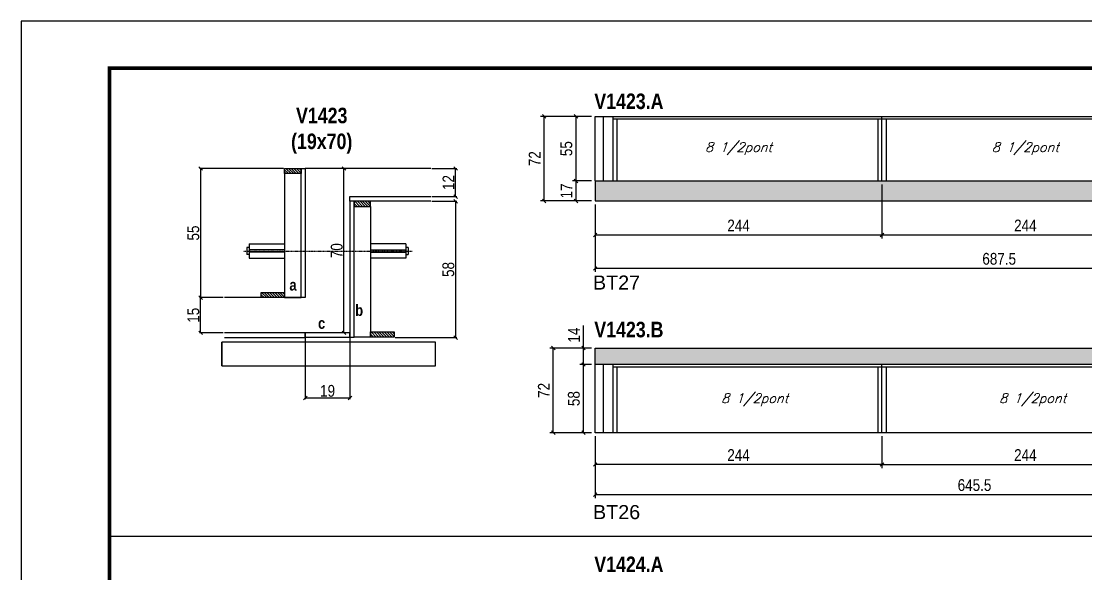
# Model space of a CAD drawing. Extents: x 3309 to 9563, y -2522 to 14608.
# Drawn here: x 8078 to 8983, y 8395 to 8865 of the extents above; entities that cross this region are included whole.
import ezdxf

# ---------------------------------------------------------------- set-up
doc = ezdxf.new("R2010")
doc.units = 0
doc.linetypes.add('DASHED', pattern=[0.75, 0.5, -0.25])
doc.linetypes.add('HIDDEN', pattern=[0.375, 0.25, -0.125])
for name, color, linetype in [('5', 5, 'Continuous'), ('barrote', 251, 'Continuous'), ('COTA', 241, 'Continuous'), ('detalhes', 4, 'Continuous'), ('NOMENCLATURA', 7, 'Continuous'), ('Painéis', 200, 'Continuous'), ('SARR_2.2x10', 60, 'Continuous'), ('SARR_2.2x7', 40, 'Continuous'), ('SARR_3.5x7', 81, 'Continuous'), ('TENSOR', 3, 'Continuous'), ('texto', 7, 'Continuous')]:
    doc.layers.add(name, color=color, linetype=linetype)
for name, color, linetype, lineweight in [('CONCRETO', 251, 'Continuous', 25), ('Folhas', 255, 'Continuous', 9), ('SARRAFO DE PRESSAO', 251, 'DASHED', 9)]:
    doc.layers.add(name, color=color, linetype=linetype, lineweight=lineweight)
doc.layers.add('Laje_Perimetro', color=7, linetype='Continuous', plot=False)
doc.styles.add('COTA TECNICA', font='techl___.ttf', dxfattribs={"height": 10})
doc.styles.add('COTA TECNICA 2X', font='techl___.ttf', dxfattribs={"height": 10})
doc.styles.add('Romans', font='romans.shx')
doc.styles.get("Standard").update_dxf_attribs({"font": 'arial.ttf'})
doc.styles.add('TECNICA', font='techb___.ttf', dxfattribs={"height": 10})
doc.dimstyles.new('PAINEL', dxfattribs={"dimtxt": 10, "dimasz": 3, "dimexe": 3, "dimexo": 3, "dimgap": 3, "dimtad": 1, "dimdec": 1, "dimzin": 12, "dimdsep": 46, "dimtxsty": 'COTA TECNICA', "dimblk1": 'OBLIQUE', "dimblk2": 'OBLIQUE', "dimsah": 1, "dimcen": 0.9, "dimclrd": 4, "dimclre": 4, "dimclrt": 240, "dimadec": 1, "dimazin": 3, "dimtfac": 1, "dimtdec": 1, "dimtmove": 0, "dimatfit": 3, "dimfxl": 1, "dimtolj": 1, "dimtzin": 12, "dimarcsym": 0})
doc.dimstyles.new('SECAO', dxfattribs={"dimscale": 0.333333, "dimtxt": 5, "dimasz": 9, "dimexe": 3, "dimexo": 3, "dimgap": 3, "dimtad": 1, "dimdec": 1, "dimlfac": 0.5, "dimzin": 12, "dimdsep": 46, "dimtxsty": 'COTA TECNICA 2X', "dimblk1": 'OBLIQUE', "dimblk2": 'OBLIQUE', "dimsah": 1, "dimcen": 0.9, "dimclrd": 4, "dimclre": 4, "dimclrt": 240, "dimadec": 1, "dimazin": 3, "dimtfac": 1, "dimtdec": 1, "dimtmove": 0, "dimatfit": 3, "dimfxl": 1, "dimtolj": 1, "dimtzin": 12, "dimarcsym": 0})

# ---------------------------------------------------------------- blocks, each defined once
blk = doc.blocks.new('9999999999')
at = {"layer": 'Folhas'}
blk.add_lwpolyline([(98138.98, 34190.21), (99623.98, 34190.21), (99623.98, 35240.21), (98138.98, 35240.21)], close=True, dxfattribs=at)
at = {"layer": 'Folhas', "color": 30, "const_width": 3}
blk.add_lwpolyline([(98213.98, 34230.21), (99583.98, 34230.21), (99583.98, 35200.21), (98213.98, 35200.21)], close=True, dxfattribs=at)
blk = doc.blocks.new('_Oblique')
at = {"color": 0, "linetype": 'ByBlock', "lineweight": -2}
blk.add_line((-0.5, -0.5), (0.5, 0.5), dxfattribs=at)
blk = doc.blocks.new('*D2272')
at = {"layer": 'COTA', "color": 4, "lineweight": -2, "transparency": 16777216}
for p, q in [((8319.46, 8595.11), (8319.46, 8543.23)), ((8357.46, 8595.11), (8357.46, 8543.23)), ((8357.46, 8544.23), (8319.46, 8544.23))]:
    blk.add_line(p, q, dxfattribs=at)
at = {"layer": 'Defpoints', "color": 0, "transparency": 16777216}
for p in [(8319.46, 8596.11), (8357.46, 8596.11), (8319.46, 8544.23)]:
    blk.add_point(p, dxfattribs=at)
at = {"layer": 'COTA', "color": 4, "lineweight": -2, "transparency": 16777216, "xscale": 3, "yscale": 3, "zscale": 3, "rotation": 180}
blk.add_blockref('_Oblique', (8319.46, 8544.23), dxfattribs=at)
at = {"layer": 'COTA', "color": 4, "lineweight": -2, "transparency": 16777216, "xscale": 3, "yscale": 3, "zscale": 3}
blk.add_blockref('_Oblique', (8357.46, 8544.23), dxfattribs=at)
at = {"layer": 'COTA', "color": 240, "transparency": 16777216, "insert": (8338.46, 8550.32), "char_height": 10, "attachment_point": 5, "style": 'COTA TECNICA 2X'}
blk.add_mtext('\\A1;19', dxfattribs=at)
blk = doc.blocks.new('*D2273')
at = {"layer": 'COTA', "color": 4, "lineweight": -2, "transparency": 16777216}
for p, q in [((8300.86, 8739.71), (8229.41, 8739.71)), ((8230.41, 8739.71), (8230.41, 8629.71)), ((8249.76, 8629.71), (8229.41, 8629.71))]:
    blk.add_line(p, q, dxfattribs=at)
at = {"layer": 'Defpoints', "color": 0, "transparency": 16777216}
for p in [(8301.86, 8739.71), (8230.41, 8629.71), (8250.76, 8629.71, 0)]:
    blk.add_point(p, dxfattribs=at)
at = {"layer": 'COTA', "color": 4, "lineweight": -2, "transparency": 16777216, "xscale": 3, "yscale": 3, "zscale": 3}
for p, rotation in [((8230.41, 8739.71), 90), ((8230.41, 8629.71), 270)]:
    blk.add_blockref('_Oblique', p, dxfattribs=dict(at, rotation=rotation))
at = {"layer": 'COTA', "color": 240, "transparency": 16777216, "insert": (8224.3, 8684.71), "char_height": 10, "attachment_point": 5, "rotation": 90, "style": 'COTA TECNICA 2X'}
blk.add_mtext('\\A1;55', dxfattribs=at)
blk = doc.blocks.new('*D2274')
at = {"layer": 'COTA', "color": 4, "lineweight": -2, "transparency": 16777216}
for p, q in [((8427.16, 8711.71), (8448.38, 8711.71)), ((8447.38, 8711.71), (8447.38, 8595.71)), ((8396.06, 8595.71), (8448.38, 8595.71))]:
    blk.add_line(p, q, dxfattribs=at)
at = {"layer": 'Defpoints', "color": 0, "transparency": 16777216}
for p in [(8426.16, 8711.71), (8395.06, 8595.71, 0), (8447.38, 8595.71)]:
    blk.add_point(p, dxfattribs=at)
at = {"layer": 'COTA', "color": 4, "lineweight": -2, "transparency": 16777216, "xscale": 3, "yscale": 3, "zscale": 3}
for p, rotation in [((8447.38, 8711.71), 90), ((8447.38, 8595.71), 270)]:
    blk.add_blockref('_Oblique', p, dxfattribs=dict(at, rotation=rotation))
at = {"layer": 'COTA', "color": 240, "transparency": 16777216, "insert": (8441.24, 8653.71), "char_height": 10, "attachment_point": 5, "rotation": 90, "style": 'COTA TECNICA 2X'}
blk.add_mtext('\\A1;58', dxfattribs=at)
blk = doc.blocks.new('*D2275')
at = {"layer": 'COTA', "color": 4, "lineweight": -2, "transparency": 16777216}
for p, q in [((8356.46, 8739.71), (8351.38, 8739.71)), ((8352.38, 8599.71), (8352.38, 8739.71)), ((8356.46, 8599.71), (8351.38, 8599.71))]:
    blk.add_line(p, q, dxfattribs=at)
at = {"layer": 'Defpoints', "color": 0, "transparency": 16777216}
for p in [(8352.38, 8739.71), (8357.46, 8739.71), (8357.46, 8599.71)]:
    blk.add_point(p, dxfattribs=at)
at = {"layer": 'COTA', "color": 4, "lineweight": -2, "transparency": 16777216, "xscale": 3, "yscale": 3, "zscale": 3}
for p, rotation in [((8352.38, 8739.71), 90), ((8352.38, 8599.71), 270)]:
    blk.add_blockref('_Oblique', p, dxfattribs=dict(at, rotation=rotation))
at = {"layer": 'COTA', "color": 240, "transparency": 16777216, "insert": (8346.28, 8669.71), "char_height": 10, "attachment_point": 5, "rotation": 90, "style": 'COTA TECNICA 2X'}
blk.add_mtext('\\A1;70', dxfattribs=at)
blk = doc.blocks.new('*D2276')
at = {"layer": 'COTA', "color": 4, "lineweight": -2, "transparency": 16777216}
for p, q in [((8427.16, 8739.71), (8448.38, 8739.71)), ((8447.38, 8715.71), (8447.38, 8739.71)), ((8427.16, 8715.71), (8448.38, 8715.71))]:
    blk.add_line(p, q, dxfattribs=at)
at = {"layer": 'Defpoints', "color": 0, "transparency": 16777216}
for p in [(8426.16, 8739.71), (8447.38, 8739.71), (8426.16, 8715.71)]:
    blk.add_point(p, dxfattribs=at)
at = {"layer": 'COTA', "color": 4, "lineweight": -2, "transparency": 16777216, "xscale": 3, "yscale": 3, "zscale": 3}
for p, rotation in [((8447.38, 8739.71), 90), ((8447.38, 8715.71), 270)]:
    blk.add_blockref('_Oblique', p, dxfattribs=dict(at, rotation=rotation))
at = {"layer": 'COTA', "color": 240, "transparency": 16777216, "insert": (8441.32, 8727.71), "char_height": 10, "attachment_point": 5, "rotation": 90, "style": 'COTA TECNICA 2X'}
blk.add_mtext('\\A1;12', dxfattribs=at)
blk = doc.blocks.new('*D2277')
at = {"layer": 'COTA', "color": 4, "lineweight": -2, "transparency": 16777216}
for p, q in [((8249.76, 8629.71), (8229.41, 8629.71)), ((8230.41, 8599.71), (8230.41, 8629.71)), ((8249.76, 8599.71), (8229.41, 8599.71))]:
    blk.add_line(p, q, dxfattribs=at)
at = {"layer": 'Defpoints', "color": 0, "transparency": 16777216}
for p in [(8230.41, 8629.71), (8250.76, 8629.71), (8250.76, 8599.71)]:
    blk.add_point(p, dxfattribs=at)
at = {"layer": 'COTA', "color": 4, "lineweight": -2, "transparency": 16777216, "xscale": 3, "yscale": 3, "zscale": 3}
for p, rotation in [((8230.41, 8629.71), 90), ((8230.41, 8599.71), 270)]:
    blk.add_blockref('_Oblique', p, dxfattribs=dict(at, rotation=rotation))
at = {"layer": 'COTA', "color": 240, "transparency": 16777216, "insert": (8224.3, 8614.71), "char_height": 10, "attachment_point": 5, "rotation": 90, "style": 'COTA TECNICA 2X'}
blk.add_mtext('\\A1;15', dxfattribs=at)
blk = doc.blocks.new('*D2281')
at = {"layer": 'COTA', "color": 4, "lineweight": -2, "transparency": 16777216}
for p, q in [((8810.09, 8726.04), (8810.09, 8680.04)), ((8566.09, 8709.04), (8566.09, 8680.04)), ((8810.09, 8683.04), (8566.09, 8683.04))]:
    blk.add_line(p, q, dxfattribs=at)
at = {"layer": 'Defpoints', "color": 0, "transparency": 16777216}
for p in [(8810.09, 8729.04), (8566.09, 8712.04), (8566.09, 8683.04)]:
    blk.add_point(p, dxfattribs=at)
at = {"layer": 'COTA', "color": 4, "lineweight": -2, "transparency": 16777216, "xscale": 3, "yscale": 3, "zscale": 3, "rotation": 180}
blk.add_blockref('_Oblique', (8566.09, 8683.04), dxfattribs=at)
at = {"layer": 'COTA', "color": 4, "lineweight": -2, "transparency": 16777216, "xscale": 3, "yscale": 3, "zscale": 3}
blk.add_blockref('_Oblique', (8810.09, 8683.04), dxfattribs=at)
at = {"layer": 'COTA', "color": 240, "transparency": 16777216, "insert": (8688.09, 8691.12), "char_height": 10, "attachment_point": 5, "style": 'COTA TECNICA'}
blk.add_mtext('\\A1;244', dxfattribs=at)
blk = doc.blocks.new('*D2282')
at = {"layer": 'COTA', "color": 4, "lineweight": -2, "transparency": 16777216}
for p, q in [((8810.09, 8726.04), (8810.09, 8680.04)), ((9054.09, 8726.04), (9054.09, 8680.04)), ((9054.09, 8683.04), (8810.09, 8683.04))]:
    blk.add_line(p, q, dxfattribs=at)
at = {"layer": 'Defpoints', "color": 0, "transparency": 16777216}
for p in [(8810.09, 8729.04), (9054.09, 8729.04), (8810.09, 8683.04)]:
    blk.add_point(p, dxfattribs=at)
at = {"layer": 'COTA', "color": 4, "lineweight": -2, "transparency": 16777216, "xscale": 3, "yscale": 3, "zscale": 3, "rotation": 180}
blk.add_blockref('_Oblique', (8810.09, 8683.04), dxfattribs=at)
at = {"layer": 'COTA', "color": 4, "lineweight": -2, "transparency": 16777216, "xscale": 3, "yscale": 3, "zscale": 3}
blk.add_blockref('_Oblique', (9054.09, 8683.04), dxfattribs=at)
at = {"layer": 'COTA', "color": 240, "transparency": 16777216, "insert": (8932.09, 8691.12), "char_height": 10, "attachment_point": 5, "style": 'COTA TECNICA'}
blk.add_mtext('\\A1;244', dxfattribs=at)
blk = doc.blocks.new('*D2283')
at = {"layer": 'COTA', "color": 4, "lineweight": -2, "transparency": 16777216}
for p, q in [((8563.09, 8784.04), (8546.77, 8784.04)), ((8549.77, 8784.04), (8549.77, 8729.04)), ((8563.09, 8729.04), (8546.77, 8729.04))]:
    blk.add_line(p, q, dxfattribs=at)
at = {"layer": 'Defpoints', "color": 0, "transparency": 16777216}
for p in [(8566.09, 8784.04), (8549.77, 8729.04), (8566.09, 8729.04)]:
    blk.add_point(p, dxfattribs=at)
at = {"layer": 'COTA', "color": 4, "lineweight": -2, "transparency": 16777216, "xscale": 3, "yscale": 3, "zscale": 3}
for p, rotation in [((8549.77, 8784.04), 90), ((8549.77, 8729.04), 270)]:
    blk.add_blockref('_Oblique', p, dxfattribs=dict(at, rotation=rotation))
at = {"layer": 'COTA', "color": 240, "transparency": 16777216, "insert": (8541.66, 8756.54), "char_height": 10, "attachment_point": 5, "rotation": 90, "style": 'COTA TECNICA'}
blk.add_mtext('\\A1;55', dxfattribs=at)
blk = doc.blocks.new('*D2279')
at = {"layer": 'COTA', "color": 4, "lineweight": -2, "transparency": 16777216}
for p, q in [((8566.09, 8709.04), (8566.09, 8651.58)), ((9253.59, 8709.04), (9253.59, 8651.58)), ((9253.59, 8654.58), (8566.09, 8654.58))]:
    blk.add_line(p, q, dxfattribs=at)
at = {"layer": 'Defpoints', "color": 0, "transparency": 16777216}
for p in [(8566.09, 8712.04), (9253.59, 8712.04), (8566.09, 8654.58)]:
    blk.add_point(p, dxfattribs=at)
at = {"layer": 'COTA', "color": 4, "lineweight": -2, "transparency": 16777216, "xscale": 3, "yscale": 3, "zscale": 3, "rotation": 180}
blk.add_blockref('_Oblique', (8566.09, 8654.58), dxfattribs=at)
at = {"layer": 'COTA', "color": 4, "lineweight": -2, "transparency": 16777216, "xscale": 3, "yscale": 3, "zscale": 3}
blk.add_blockref('_Oblique', (9253.59, 8654.58), dxfattribs=at)
at = {"layer": 'COTA', "color": 240, "transparency": 16777216, "insert": (8909.84, 8662.71), "char_height": 10, "attachment_point": 5, "style": 'COTA TECNICA'}
blk.add_mtext('\\A1;687.5', dxfattribs=at)
blk = doc.blocks.new('*D2280')
at = {"layer": 'COTA', "color": 4, "lineweight": -2, "transparency": 16777216}
for p, q in [((8563.09, 8729.04), (8546.77, 8729.04)), ((8549.77, 8729.04), (8549.77, 8712.04)), ((8563.09, 8712.04), (8546.77, 8712.04))]:
    blk.add_line(p, q, dxfattribs=at)
at = {"layer": 'Defpoints', "color": 0, "transparency": 16777216}
for p in [(8566.09, 8729.04), (8549.77, 8712.04), (8566.09, 8712.04)]:
    blk.add_point(p, dxfattribs=at)
at = {"layer": 'COTA', "color": 4, "lineweight": -2, "transparency": 16777216, "xscale": 3, "yscale": 3, "zscale": 3}
for p, rotation in [((8549.77, 8729.04), 90), ((8549.77, 8712.04), 270)]:
    blk.add_blockref('_Oblique', p, dxfattribs=dict(at, rotation=rotation))
at = {"layer": 'COTA', "color": 240, "transparency": 16777216, "insert": (8541.69, 8720.54), "char_height": 10, "attachment_point": 5, "rotation": 90, "style": 'COTA TECNICA'}
blk.add_mtext('\\A1;17', dxfattribs=at)
blk = doc.blocks.new('*D2284')
at = {"layer": 'COTA', "color": 4, "lineweight": -2, "transparency": 16777216}
for p, q in [((8563.09, 8784.04), (8519.68, 8784.04)), ((8522.68, 8712.04), (8522.68, 8784.04)), ((8563.09, 8712.04), (8519.68, 8712.04))]:
    blk.add_line(p, q, dxfattribs=at)
at = {"layer": 'Defpoints', "color": 0, "transparency": 16777216}
for p in [(8522.68, 8784.04), (8566.09, 8784.04), (8566.09, 8712.04)]:
    blk.add_point(p, dxfattribs=at)
at = {"layer": 'COTA', "color": 4, "lineweight": -2, "transparency": 16777216, "xscale": 3, "yscale": 3, "zscale": 3}
for p, rotation in [((8522.68, 8784.04), 90), ((8522.68, 8712.04), 270)]:
    blk.add_blockref('_Oblique', p, dxfattribs=dict(at, rotation=rotation))
at = {"layer": 'COTA', "color": 240, "transparency": 16777216, "insert": (8514.61, 8748.04), "char_height": 10, "attachment_point": 5, "rotation": 90, "style": 'COTA TECNICA'}
blk.add_mtext('\\A1;72', dxfattribs=at)
blk = doc.blocks.new('*D2285')
at = {"layer": 'COTA', "color": 4, "linetype": 'ByBlock', "lineweight": -2, "transparency": 16777216}
for p, q in [((8566.09, 8511.78), (8566.09, 8484.66)), ((8810.09, 8511.78), (8810.09, 8484.66)), ((8810.09, 8487.66), (8566.09, 8487.66))]:
    blk.add_line(p, q, dxfattribs=at)
at = {"layer": 'Defpoints', "color": 0, "linetype": 'ByBlock', "transparency": 16777216}
for p in [(8566.09, 8514.78), (8810.09, 8514.78), (8566.09, 8487.66)]:
    blk.add_point(p, dxfattribs=at)
at = {"layer": 'COTA', "color": 4, "linetype": 'ByBlock', "lineweight": -2, "transparency": 16777216, "xscale": 3, "yscale": 3, "zscale": 3, "rotation": 180}
blk.add_blockref('_Oblique', (8566.09, 8487.66), dxfattribs=at)
at = {"layer": 'COTA', "color": 4, "linetype": 'ByBlock', "lineweight": -2, "transparency": 16777216, "xscale": 3, "yscale": 3, "zscale": 3}
blk.add_blockref('_Oblique', (8810.09, 8487.66), dxfattribs=at)
at = {"layer": 'COTA', "color": 240, "linetype": 'ByBlock', "transparency": 16777216, "insert": (8688.09, 8495.73), "char_height": 10, "attachment_point": 5, "style": 'COTA TECNICA'}
blk.add_mtext('\\A1;244', dxfattribs=at)
blk = doc.blocks.new('*D2286')
at = {"layer": 'COTA', "color": 4, "lineweight": -2, "transparency": 16777216}
for p, q in [((8810.09, 8511.78), (8810.09, 8484.66)), ((9054.09, 8511.78), (9054.09, 8484.66)), ((8810.09, 8487.66), (9054.09, 8487.66))]:
    blk.add_line(p, q, dxfattribs=at)
at = {"layer": 'Defpoints', "color": 0, "transparency": 16777216}
for p in [(8810.09, 8514.78, 0), (9054.09, 8514.78, 0), (9054.09, 8487.66)]:
    blk.add_point(p, dxfattribs=at)
at = {"layer": 'COTA', "color": 4, "lineweight": -2, "transparency": 16777216, "xscale": 3, "yscale": 3, "zscale": 3, "rotation": 180}
blk.add_blockref('_Oblique', (8810.09, 8487.66), dxfattribs=at)
at = {"layer": 'COTA', "color": 4, "lineweight": -2, "transparency": 16777216, "xscale": 3, "yscale": 3, "zscale": 3}
blk.add_blockref('_Oblique', (9054.09, 8487.66), dxfattribs=at)
at = {"layer": 'COTA', "color": 240, "transparency": 16777216, "insert": (8932.09, 8495.73), "char_height": 10, "attachment_point": 5, "style": 'COTA TECNICA'}
blk.add_mtext('\\A1;244', dxfattribs=at)
blk = doc.blocks.new('*D2288')
at = {"layer": 'COTA', "color": 4, "lineweight": -2, "transparency": 16777216}
for p, q in [((8566.09, 8511.78), (8566.09, 8459)), ((9211.59, 8511.78), (9211.59, 8459)), ((9211.59, 8462), (8566.09, 8462))]:
    blk.add_line(p, q, dxfattribs=at)
at = {"layer": 'Defpoints', "color": 0, "transparency": 16777216}
for p in [(8566.09, 8514.78, 0), (9211.59, 8514.78, 0), (8566.09, 8462)]:
    blk.add_point(p, dxfattribs=at)
at = {"layer": 'COTA', "color": 4, "lineweight": -2, "transparency": 16777216, "xscale": 3, "yscale": 3, "zscale": 3, "rotation": 180}
blk.add_blockref('_Oblique', (8566.09, 8462), dxfattribs=at)
at = {"layer": 'COTA', "color": 4, "lineweight": -2, "transparency": 16777216, "xscale": 3, "yscale": 3, "zscale": 3}
blk.add_blockref('_Oblique', (9211.59, 8462), dxfattribs=at)
at = {"layer": 'COTA', "color": 240, "transparency": 16777216, "insert": (8888.84, 8470.11), "char_height": 10, "attachment_point": 5, "style": 'COTA TECNICA'}
blk.add_mtext('\\A1;645.5', dxfattribs=at)
blk = doc.blocks.new('*D2289')
at = {"layer": 'COTA', "color": 4, "lineweight": -2, "transparency": 16777216}
for p, q in [((8563.09, 8572.78), (8553.14, 8572.78)), ((8556.14, 8514.78), (8556.14, 8572.78)), ((8563.09, 8514.78), (8553.14, 8514.78))]:
    blk.add_line(p, q, dxfattribs=at)
at = {"layer": 'Defpoints', "color": 0, "transparency": 16777216}
for p in [(8556.14, 8572.78), (8566.09, 8572.78), (8566.09, 8514.78)]:
    blk.add_point(p, dxfattribs=at)
at = {"layer": 'COTA', "color": 4, "lineweight": -2, "transparency": 16777216, "xscale": 3, "yscale": 3, "zscale": 3}
for p, rotation in [((8556.14, 8572.78), 90), ((8556.14, 8514.78), 270)]:
    blk.add_blockref('_Oblique', p, dxfattribs=dict(at, rotation=rotation))
at = {"layer": 'COTA', "color": 240, "transparency": 16777216, "insert": (8548.01, 8543.78), "char_height": 10, "attachment_point": 5, "rotation": 90, "style": 'COTA TECNICA'}
blk.add_mtext('\\A1;58', dxfattribs=at)
blk = doc.blocks.new('*D2290')
at = {"layer": 'COTA', "color": 4, "lineweight": -2, "transparency": 16777216}
for p, q in [((8556.14, 8586.78), (8556.14, 8605.9)), ((8563.09, 8586.78), (8553.14, 8586.78)), ((8556.14, 8572.78), (8556.14, 8586.78)), ((8563.09, 8572.78), (8553.14, 8572.78))]:
    blk.add_line(p, q, dxfattribs=at)
at = {"layer": 'Defpoints', "color": 0, "transparency": 16777216}
for p in [(8556.14, 8586.78), (8566.09, 8586.78), (8566.09, 8572.78)]:
    blk.add_point(p, dxfattribs=at)
at = {"layer": 'COTA', "color": 4, "lineweight": -2, "transparency": 16777216, "xscale": 3, "yscale": 3, "zscale": 3}
for p, rotation in [((8556.14, 8586.78), 90), ((8556.14, 8572.78), 270)]:
    blk.add_blockref('_Oblique', p, dxfattribs=dict(at, rotation=rotation))
at = {"layer": 'COTA', "color": 240, "transparency": 16777216, "insert": (8548.07, 8597.84), "char_height": 10, "attachment_point": 5, "rotation": 90, "style": 'COTA TECNICA'}
blk.add_mtext('\\A1;14', dxfattribs=at)
blk = doc.blocks.new('*D2291')
at = {"layer": 'COTA', "color": 4, "lineweight": -2, "transparency": 16777216}
for p, q in [((8563.09, 8586.78), (8527.51, 8586.78)), ((8530.51, 8514.78), (8530.51, 8586.78)), ((8563.09, 8514.78), (8527.51, 8514.78))]:
    blk.add_line(p, q, dxfattribs=at)
at = {"layer": 'Defpoints', "color": 0, "transparency": 16777216}
for p in [(8530.51, 8586.78), (8566.09, 8586.78), (8566.09, 8514.78)]:
    blk.add_point(p, dxfattribs=at)
at = {"layer": 'COTA', "color": 4, "lineweight": -2, "transparency": 16777216, "xscale": 3, "yscale": 3, "zscale": 3}
for p, rotation in [((8530.51, 8586.78), 90), ((8530.51, 8514.78), 270)]:
    blk.add_blockref('_Oblique', p, dxfattribs=dict(at, rotation=rotation))
at = {"layer": 'COTA', "color": 240, "transparency": 16777216, "insert": (8522.44, 8550.78), "char_height": 10, "attachment_point": 5, "rotation": 90, "style": 'COTA TECNICA'}
blk.add_mtext('\\A1;72', dxfattribs=at)

msp = doc.modelspace()

# ---------------------------------------------------------------- hatches: boundary and pattern name
at = {"layer": 'COTA'}
h = msp.add_hatch(dxfattribs=at)
h.set_pattern_fill('AR-CONC', color=256, scale=0.03)
h.set_pattern_definition([(50, (5013.164, 2502.9355), (5.46554, -0.4781726), [0.5715, -6.2865]), (355, (5013.164, 2502.9355), (-1.0573026, 5.7317054), [0.4572, -5.0292175]), (100.451445, (5013.6196, 2502.8956), (4.4082374, 5.2535326), [0.4857003, -5.3427073]), (46.1842, (5013.164, 2504.4595), (8.132371, -1.26127), [0.85725, -9.42975]), (96.63556, (5013.842, 2504.354), (7.122124, 7.422784), [0.728551, -8.014068]), (351.18415, (5013.164, 2504.4595), (7.122124, 7.422784), [0.685799, -7.543792]), (21, (5013.926, 2504.0785), (4.5484317, -3.067956), [0.5715, -6.2865]), (326, (5013.926, 2504.0785), (1.854061, 5.525639), [0.4572, -5.0292]), (71.451445, (5014.305, 2503.823), (6.4024926, 2.457683), [0.4857003, -5.342698]), (37.5, (5013.1641, 2502.9355), (0.0926581, 2.53665117), [0, -4.96824, 0, -5.1054, 0, -5.04825]), (7.5, (5013.164, 2502.9355), (2.0045899, 3.0054172), [0, -2.91084, 0, -4.85394, 0, -1.92405]), (327.5, (5011.4649, 2502.9355), (4.06771786, -0.1718623), [0, -1.905, 0, -5.9436, 0, -7.8867]), (317.5, (5010.703, 2502.9355), (4.4438754, 0.7627947), [0, -2.4765, 0, -3.94716, 0, -5.6007])])
h.paths.add_polyline_path([(9253.59, 8712.04), (9253.59, 8729.04), (8566.09, 8729.04), (8566.09, 8712.04)])
h = msp.add_hatch(dxfattribs=at)
h.set_pattern_fill('AR-CONC', color=256, scale=0.03)
h.set_pattern_definition([(50, (4823.982, -965.5327), (5.46554, -0.4781726), [0.5715, -6.2865]), (355, (4823.982, -965.533), (-1.0573026, 5.7317054), [0.4572, -5.0292175]), (100.451445, (4824.4375, -965.5726), (4.4082374, 5.2535326), [0.4857003, -5.3427073]), (46.1842, (4823.982, -964.009), (8.1323712, -1.26127), [0.85725, -9.42975]), (96.63556, (4824.66, -964.114), (7.122124, 7.422784), [0.728551, -8.014068]), (351.18415, (4823.982, -964.009), (7.122124, 7.422784), [0.685799, -7.543792]), (21, (4824.744, -964.3897), (4.5484317, -3.067956), [0.5715, -6.2865]), (326, (4824.744, -964.39), (1.854061, 5.525639), [0.4572, -5.0292]), (71.451445, (4825.123, -964.6454), (6.4024926, 2.457683), [0.4857003, -5.342698]), (37.5, (4823.982, -965.5327), (0.0926581, 2.53665117), [0, -4.96824, 0, -5.1054, 0, -5.04825]), (7.5, (4823.982, -965.5327), (2.0045899, 3.00541724), [0, -2.91084, 0, -4.85394, 0, -1.92405]), (327.5, (4822.2828, -965.5327), (4.06771786, -0.1718623), [0, -1.905, 0, -5.9436, 0, -7.8867]), (317.5, (4821.5208, -965.5327), (4.4438754, 0.7627947), [0, -2.4765, 0, -3.94716, 0, -5.6007])])
h.paths.add_polyline_path([(9211.59, 8572.78), (9211.59, 8586.78), (8566.09, 8586.78), (8566.09, 8572.78)])
at = {"layer": 'SARR_2.2x10'}
h = msp.add_hatch(dxfattribs=at)
h.set_pattern_fill('ANSI31', color=256, scale=0.5, angle=90)
h.set_pattern_definition([(135, (41475.396, -114882.4638), (-1.122532015, -1.122532015), [])])
h.paths.add_polyline_path([(8281.86, 8634.11), (8281.86, 8629.71), (8301.86, 8629.71), (8301.86, 8634.11)])
h = msp.add_hatch(dxfattribs=at)
h.set_pattern_fill('ANSI31', color=256, scale=0.5, angle=90)
h.set_pattern_definition([(135, (41568.596, -114916.0638), (-1.122532015, -1.122532015), [])])
h.paths.add_polyline_path([(8375.06, 8600.51), (8375.06, 8596.11), (8395.06, 8596.11), (8395.06, 8600.51)])
at = {"layer": 'SARR_2.2x7'}
h = msp.add_hatch(dxfattribs=at)
h.set_pattern_fill('ANSI31', color=256, scale=0.5, angle=90)
h.set_pattern_definition([(135, (41489.396, -114776.8638), (-1.122532015, -1.122532015), [])])
h.paths.add_polyline_path([(8315.86, 8739.71), (8315.86, 8735.31), (8301.86, 8735.31), (8301.86, 8739.71)])
h = msp.add_hatch(dxfattribs=at)
h.set_pattern_fill('ANSI31', color=256, scale=0.5, angle=90)
h.set_pattern_definition([(135, (41469.396, -114804.8638), (-1.122532015, -1.122532015), [])])
h.paths.add_polyline_path([(8361.06, 8711.71), (8361.06, 8707.31), (8375.06, 8707.31), (8375.06, 8711.71)])

# ---------------------------------------------------------------- linework, layer by layer
at = {"ltscale": 3}
for p, q in [((8271.86, 8675.39), (8271.86, 8663.39)), ((8271.86, 8675.39), (8301.86, 8675.39)), ((8405.06, 8675.39), (8375.06, 8675.39)), ((8405.06, 8675.39), (8405.06, 8663.39)), ((8269.86, 8672.39), (8269.86, 8666.39)), ((8271.86, 8672.39), (8269.86, 8672.39)), ((8271.86, 8666.39), (8269.86, 8666.39)), ((8301.86, 8670.39), (8271.86, 8670.39)), ((8301.86, 8668.39), (8271.86, 8668.39)), ((8375.06, 8670.39), (8405.06, 8670.39)), ((8375.06, 8668.39), (8405.06, 8668.39)), ((8407.06, 8672.39), (8405.06, 8672.39)), ((8405.06, 8666.39), (8407.06, 8666.39)), ((8407.06, 8672.39), (8407.06, 8666.39)), ((8271.86, 8663.39), (8301.86, 8663.39)), ((8405.06, 8663.39), (8375.06, 8663.39))]:
    msp.add_line(p, q, dxfattribs=at)
at = {"layer": 'barrote'}
msp.add_lwpolyline([(8248.4, 8571.71), (8430.32, 8571.71), (8430.32, 8591.71), (8248.4, 8591.71)], close=True, dxfattribs=at)
at = {"layer": 'CONCRETO', "linetype": 'Continuous'}
for p, q in [((8426.16, 8739.71), (8319.46, 8739.71)), ((8319.46, 8629.71), (8250.76, 8629.71))]:
    msp.add_line(p, q, dxfattribs=at)
at = {"layer": 'COTA'}
for p, q in [((8566.09, 8729.04), (8566.09, 8712.04)), ((8566.09, 8712.04), (9253.59, 8712.04)), ((8566.09, 8572.78), (8566.09, 8586.78)), ((8566.09, 8586.78), (9211.59, 8586.78)), ((8152.87, 8426.67), (9522.87, 8426.67))]:
    msp.add_line(p, q, dxfattribs=at)
at = {"layer": 'detalhes', "color": 250}
msp.add_line((8248.4, 8571.71), (8248.4, 8591.71), dxfattribs=at)
at = {"layer": 'Laje_Perimetro'}
msp.add_lwpolyline([(9562.87, 8864.98), (8077.87, 8864.98), (8077.87, 7814.98), (9562.87, 7814.98)], close=True, dxfattribs=at)
at = {"layer": 'Painéis', "linetype": 'ByBlock'}
for p, q in [((8566.09, 8729.04), (8566.09, 8784.04)), ((8566.09, 8784.04), (9253.59, 8784.04)), ((8810.09, 8729.04), (8810.09, 8784.04)), ((8566.09, 8729.04), (9253.59, 8729.04)), ((9211.59, 8572.78), (8566.09, 8572.78)), ((8566.09, 8514.78), (8566.09, 8572.78)), ((8810.09, 8514.78), (8810.09, 8572.78)), ((9211.59, 8514.78), (8566.09, 8514.78))]:
    msp.add_line(p, q, dxfattribs=at)
at = {"layer": 'Painéis', "linetype": 'Continuous'}
for points in [[(8315.86, 8629.71), (8315.86, 8739.71), (8319.46, 8739.71), (8319.46, 8629.71)], [(8361.06, 8596.11), (8361.06, 8711.71), (8357.46, 8711.71), (8357.46, 8596.11)], [(8357.46, 8599.71), (8319.46, 8599.71), (8319.46, 8596.11), (8357.46, 8596.11)]]:
    msp.add_lwpolyline(points, close=True, dxfattribs=at)
at = {"layer": 'Painéis', "linetype": 'Continuous', "elevation": 0}
msp.add_lwpolyline([(8426.16, 8711.71), (8357.46, 8711.71), (8357.46, 8715.71), (8426.16, 8715.71)], dxfattribs=at)
at = {"layer": 'Painéis', "linetype": 'Continuous'}
msp.add_lwpolyline([(8250.76, 8595.71), (8319.46, 8595.71), (8319.46, 8599.71), (8250.76, 8599.71)], dxfattribs=at)
at = {"layer": 'SARR_2.2x10'}
for points in [[(8281.86, 8634.11), (8301.86, 8634.11), (8301.86, 8629.71), (8281.86, 8629.71)], [(8375.06, 8600.51), (8395.06, 8600.51), (8395.06, 8596.11), (8375.06, 8596.11)]]:
    msp.add_lwpolyline(points, close=True, dxfattribs=at)
at = {"layer": 'SARR_2.2x7', "linetype": 'Continuous'}
for p, q in [((8573.09, 8729.04), (8573.09, 8784.04)), ((8581.09, 8781.84), (8810.09, 8781.84)), ((8810.09, 8781.84), (9054.09, 8781.84)), ((8573.09, 8514.78), (8573.09, 8572.78)), ((8810.09, 8570.58), (8581.09, 8570.58)), ((9054.09, 8570.58), (8810.09, 8570.58))]:
    msp.add_line(p, q, dxfattribs=at)
at = {"layer": 'SARR_2.2x7', "elevation": 0}
for points in [[(8301.86, 8739.71), (8315.86, 8739.71), (8315.86, 8735.31), (8301.86, 8735.31)], [(8375.06, 8711.71), (8361.06, 8711.71), (8361.06, 8707.31), (8375.06, 8707.31)]]:
    msp.add_lwpolyline(points, close=True, dxfattribs=at)
at = {"layer": 'SARR_3.5x7'}
for p, q in [((8581.09, 8784.04), (8581.09, 8729.04)), ((8584.59, 8781.84), (8584.59, 8729.04)), ((8806.59, 8781.84), (8806.59, 8729.04)), ((8813.59, 8781.84), (8813.59, 8729.04)), ((8581.09, 8572.78), (8581.09, 8514.78)), ((8584.59, 8570.58), (8584.59, 8514.78)), ((8806.59, 8570.58), (8806.59, 8514.78)), ((8813.59, 8570.58), (8813.59, 8514.78))]:
    msp.add_line(p, q, dxfattribs=at)
for points in [[(8315.86, 8735.31), (8301.86, 8735.31), (8301.86, 8629.71), (8315.86, 8629.71)], [(8361.06, 8707.31), (8375.06, 8707.31), (8375.06, 8596.11), (8361.06, 8596.11)]]:
    msp.add_lwpolyline(points, close=True, dxfattribs=at)
at = {"layer": 'TENSOR', "linetype": 'HIDDEN', "ltscale": 0.5}
msp.add_line((8266.86, 8669.39), (8410.36, 8669.39), dxfattribs=at)

# ---------------------------------------------------------------- block references
at = {"layer": 'SARRAFO DE PRESSAO', "color": 6, "linetype": 'ByBlock'}
msp.add_blockref('9999999999', (-90061.11, -26375.22), dxfattribs=at)

# ---------------------------------------------------------------- texts
at = {"layer": '5', "linetype": 'Continuous'}
for s, rotation, p in [('BT27', 359.99996, (8564.26, 8636.56)), ('BT26', 0.00004, (8564.3, 8441.16))]:
    msp.add_text(s, height=12, rotation=rotation, dxfattribs=at).set_placement(p)
at = {"layer": 'detalhes', "style": 'TECNICA'}
for s, p in [('a', (8305.98, 8635.72)), ('b', (8361.96, 8614.13)), ('c', (8330.35, 8603.18))]:
    msp.add_text(s, height=9.6, dxfattribs=at).set_placement(p)
at = {"layer": 'NOMENCLATURA', "style": 'TECNICA'}
for s, p in [('V1423.A', (8565.37, 8790.28)), ('V1423.B', (8565.37, 8595.97)), ('V1424.A', (8565.37, 8396.13))]:
    msp.add_text(s, height=13.2, dxfattribs=at).set_placement(p)
at = {"layer": 'NOMENCLATURA', "insert": (8333.46, 8791.4), "char_height": 13.2, "attachment_point": 2, "style": 'TECNICA'}
msp.add_mtext_dynamic_manual_height_columns('V1423\\P(19x70)', width=300.2766, gutter_width=1, heights=[0], dxfattribs=at)
at = {"layer": 'texto', "color": 2, "char_height": 8, "attachment_point": 5, "style": 'Romans'}
for insert in [(8688.09, 8756.54), (8932.09, 8756.54), (8701.84, 8542.78), (8938.34, 8542.78)]:
    msp.add_mtext('{\\Q19;\\C256;8 1/2pont}', dxfattribs=dict(at, insert=insert))

# ---------------------------------------------------------------- dimensions: what is measured, and where the dimension line sits
at = {"layer": 'COTA'}
for base, p1, p2, angle, dimstyle, picture, middle in [((8522.68, 8784.04), (8566.09, 8712.04), (8566.09, 8784.04), 90, 'PAINEL', '*D2284', (8514.61, 8748.04)), ((8549.77, 8729.04), (8566.09, 8784.04), (8566.09, 8729.04), 90, 'PAINEL', '*D2283', (8541.66, 8756.54)), ((8230.41, 8629.71, 0), (8301.86, 8739.71), (8250.76, 8629.71), 90, 'SECAO', '*D2273', (8224.3, 8684.71, 0)), ((8352.38, 8739.71), (8357.46, 8599.71), (8357.46, 8739.71), 90, 'SECAO', '*D2275', (8346.28, 8669.71)), ((8447.38, 8739.71), (8426.16, 8715.71), (8426.16, 8739.71), 90, 'SECAO', '*D2276', (8441.32, 8727.71)), ((8549.77, 8712.04), (8566.09, 8729.04), (8566.09, 8712.04), 90, 'PAINEL', '*D2280', (8541.69, 8720.54)), ((8810.09, 8683.04), (9054.09, 8729.04), (8810.09, 8729.04), 180, 'PAINEL', '*D2282', (8932.09, 8691.12)), ((8447.38, 8595.71, 0), (8426.16, 8711.71), (8395.06, 8595.71), 90, 'SECAO', '*D2274', (8441.24, 8653.71, 0)), ((8230.41, 8629.71), (8250.76, 8599.71), (8250.76, 8629.71), 90, 'SECAO', '*D2277', (8224.3, 8614.71)), ((8556.14, 8586.78), (8566.09, 8572.78), (8566.09, 8586.78), 90, 'PAINEL', '*D2290', (8548.07, 8597.84)), ((8530.51, 8586.78), (8566.09, 8514.78), (8566.09, 8586.78), 90, 'PAINEL', '*D2291', (8522.44, 8550.78)), ((8556.14, 8572.78), (8566.09, 8514.78), (8566.09, 8572.78), 90, 'PAINEL', '*D2289', (8548.01, 8543.78))]:
    dim = msp.add_linear_dim(base=base, p1=p1, p2=p2, angle=angle, dimstyle=dimstyle, dxfattribs=at)
    dim.commit()
    dim.dimension.update_dxf_attribs({"geometry": picture, "text_midpoint": middle})
dim = msp.add_linear_dim(base=(8566.09, 8683.04), p1=(8810.09, 8729.04), p2=(8566.09, 8712.04), angle=180, dimstyle='PAINEL', override={"dimtmove": 1}, dxfattribs=at)
dim.commit()
dim.dimension.update_dxf_attribs({"geometry": '*D2281', "text_midpoint": (8688.09, 8691.12)})
for base, p1, p2, picture, middle in [((8566.09, 8654.58), (9253.59, 8712.04), (8566.09, 8712.04), '*D2279', (8909.84, 8662.71)), ((8566.09, 8462, 0), (9211.59, 8514.78), (8566.09, 8514.78), '*D2288', (8888.84, 8470.11, 0)), ((9054.09, 8487.66, 0), (8810.09, 8514.78), (9054.09, 8514.78), '*D2286', (8932.09, 8495.73, 0))]:
    dim = msp.add_linear_dim(base=base, p1=p1, p2=p2, dimstyle='PAINEL', dxfattribs=at)
    dim.commit()
    dim.dimension.update_dxf_attribs({"geometry": picture, "text_midpoint": middle})
dim = msp.add_linear_dim(base=(8319.46, 8544.23), p1=(8357.46, 8596.11), p2=(8319.46, 8596.11), angle=180, dimstyle='SECAO', dxfattribs=at)
dim.commit()
dim.dimension.update_dxf_attribs({"geometry": '*D2272', "text_midpoint": (8338.46, 8544.23), "dimtype": 160})
at = {"layer": 'COTA', "linetype": 'ByBlock'}
dim = msp.add_linear_dim(base=(8566.09, 8487.66), p1=(8810.09, 8514.78), p2=(8566.09, 8514.78), angle=180, dimstyle='PAINEL', override={"dimtmove": 1}, dxfattribs=at)
dim.commit()
dim.dimension.update_dxf_attribs({"geometry": '*D2285', "text_midpoint": (8688.09, 8495.73)})

doc.saveas('drawing.dxf')
